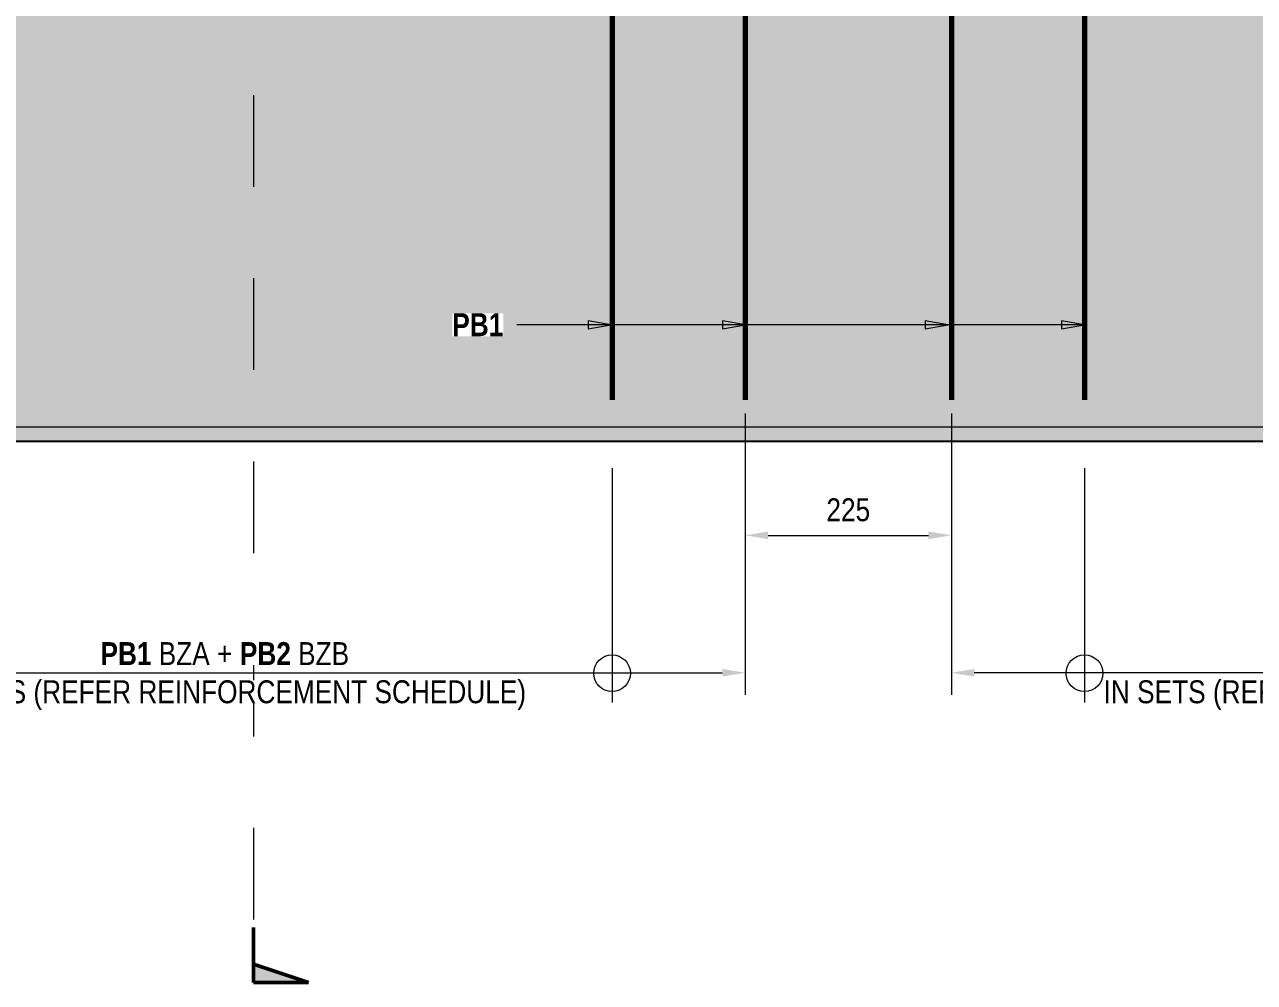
# Model space of a CAD drawing. Header units: metres. Extents: x 3.19 to 12.18, y 1.19 to 4.34.
# Drawn here: x 6.082 to 7.424, y 1.581 to 2.627 of the extents above; entities that cross this region are included whole.
import ezdxf

# ---------------------------------------------------------------- set-up
doc = ezdxf.new("R2010")
doc.units = ezdxf.units.M
doc.linetypes.add('Dot_Section Line', pattern=[0.02, 0, -0.02])
doc.layers.get('Defpoints').update_dxf_attribs({"color": 41})
for name, color, linetype, lineweight in [('D-BDGE', 7, 'Continuous', 13), ('D-BDGE-LINE', 7, 'Continuous', 9), ('D-ENHA-ANNO-TEXT', 7, 'Continuous', 9), ('D-ENHA-TEXT', 7, 'Continuous', 9), ('D-ENHA-TEXT-DIMS', 7, 'Continuous', 9)]:
    doc.layers.add(name, color=color, linetype=linetype, lineweight=lineweight)
doc.styles.add('Arial Narrow_1', font='ARIALN.TTF', dxfattribs={"height": 0.02499999999999999})
doc.styles.add('Arial Narrow_B', font='ARIALNB.TTF', dxfattribs={"height": 0.025})
doc.dimstyles.new('Dimension_Standard_O__mm__1', dxfattribs={"dimscale": 0.3048, "dimtxt": 0.02558577434045649, "dimasz": 0.08202099737532807, "dimexe": 0.07874015748031493, "dimexo": 0.04921259842519685, "dimgap": 0.04921259842519685, "dimtad": 1, "dimdec": 0, "dimlfac": 1000, "dimzin": 0, "dimdsep": 46, "dimtxsty": 'Arial Narrow_1', "dimsah": 1, "dimcen": 0.09, "dimaunit": 1, "dimadec": 4, "dimazin": 0, "dimtfac": 1, "dimtdec": 4, "dimtix": 1, "dimtmove": 0, "dimatfit": 3, "dimfxl": 1, "dimtvp": 1, "dimtfill": 1, "dimtolj": 1, "dimtzin": 0, "dimlwd": 18, "dimlwe": 18, "dimarcsym": 2})

# ---------------------------------------------------------------- blocks, each defined once
blk = doc.blocks.new('Drafting View - sectionTail-4870194-DRG-2871121 - ELEVATION - PRECAST MEDIUM PERFORMANCE LEVEL BARRIER TYPE - MPB-02-A')
at = {"layer": 'D-ENHA-ANNO-TEXT'}
blk.add_hatch(color=256, dxfattribs=at).paths.add_polyline_path([(-0.005999999999999978, 0.006000000000000027), (-0.003999999999999977, 5.287437154777308e-18), (-0.005999999999999979, 2.326472348102016e-17)])
at = {"layer": 'D-ENHA-ANNO-TEXT', "lineweight": 50}
for p, q in [((-0.005999999999999977, 0.006000000000000042), (-0.005999999999999979, 2.326472348102016e-17)), ((-0.003999999999999977, 5.287437154777308e-18), (-0.005999999999999978, 0.006000000000000027)), ((-0.005999999999999979, 2.326472348102016e-17), (-0.003999999999999977, 5.287437154777308e-18)), ((-0.005999999999999979, 2.079979685531878e-17), (0, 1.338093660713722e-18))]:
    blk.add_line(p, q, dxfattribs=at)
blk = doc.blocks.new('DIMBLOCK4-DRG-2871121 - ELEVATION - PRECAST MEDIUM PERFORMANCE LEVEL BARRIER TYPE - MPB-02-A')
at = {"layer": 'D-ENHA-TEXT-DIMS', "color": 0, "lineweight": 18, "transparency": 16777216}
for p, q in [((5.850503870350328, 2.202432099418923), (5.850503870350328, 1.895474706168292)), ((6.868003870350325, 2.202432099418919), (6.868003870350325, 1.895474706168292)), ((5.875503870350329, 1.919474706168292), (6.843003870350325, 1.919474706168292))]:
    blk.add_line(p, q, dxfattribs=at)
at = {"layer": 'D-ENHA-TEXT-DIMS', "color": 0, "transparency": 16777216}
for points in [[(5.875503870350329, 1.923641372834959), (5.875503870350329, 1.915308039501625), (5.850503870350328, 1.919474706168292)], [(6.843003870350325, 1.923641372834959), (6.843003870350325, 1.915308039501625), (6.868003870350325, 1.919474706168292)]]:
    blk.add_solid(points, dxfattribs=at)
at = {"layer": 'Defpoints', "color": 0, "transparency": 16777216}
for p in [(5.850503870350328, 2.217432099418923), (6.868003870350325, 2.217432099418919), (6.868003870350325, 1.919474706168292)]:
    blk.add_point(p, dxfattribs=at)
at = {"layer": 'D-ENHA-TEXT-DIMS', "color": 0, "lineweight": 18, "transparency": 16777216, "insert": (6.359253870350327, 1.949319521993667), "char_height": 0.02499999999999999, "attachment_point": 5, "style": 'Arial Narrow_1', "bg_fill": 3, "box_fill_scale": 1.1, "bg_fill_color": 256, "bg_fill_true_color": 13158600, "bg_fill_transparency": 0}
blk.add_mtext('\\A1;\u200e', dxfattribs=at)
blk = doc.blocks.new('DIMBLOCK8-DRG-2871121 - ELEVATION - PRECAST MEDIUM PERFORMANCE LEVEL BARRIER TYPE - MPB-02-A')
at = {"layer": 'D-ENHA-TEXT-DIMS', "color": 0, "lineweight": 18, "transparency": 16777216}
for p, q in [((6.868003870350325, 2.202432099418919), (6.868003870350325, 2.045474706168315)), ((7.093003870350325, 2.202432099418919), (7.093003870350325, 2.045474706168315)), ((6.893003870350325, 2.069474706168315), (7.068003870350324, 2.069474706168315))]:
    blk.add_line(p, q, dxfattribs=at)
at = {"layer": 'D-ENHA-TEXT-DIMS', "color": 0, "transparency": 16777216}
for points in [[(6.893003870350325, 2.073641372834982), (6.893003870350325, 2.065308039501648), (6.868003870350325, 2.069474706168315)], [(7.068003870350324, 2.073641372834982), (7.068003870350324, 2.065308039501648), (7.093003870350325, 2.069474706168315)]]:
    blk.add_solid(points, dxfattribs=at)
at = {"layer": 'Defpoints', "color": 0, "transparency": 16777216}
for p in [(6.868003870350325, 2.217432099418919), (7.093003870350325, 2.217432099418919), (7.093003870350325, 2.069474706168315)]:
    blk.add_point(p, dxfattribs=at)
at = {"layer": 'D-ENHA-TEXT-DIMS', "color": 0, "lineweight": 18, "transparency": 16777216, "insert": (6.980503870350325, 2.097239030861357), "char_height": 0.02499999999999999, "width": 0.0570197256730173, "attachment_point": 5, "style": 'Arial Narrow_1', "bg_fill": 3, "box_fill_scale": 1.1, "bg_fill_color": 256, "bg_fill_true_color": 13158600, "bg_fill_transparency": 0}
blk.add_mtext('\\A1;225', dxfattribs=at)
blk = doc.blocks.new('DIMBLOCK14-DRG-2871121 - ELEVATION - PRECAST MEDIUM PERFORMANCE LEVEL BARRIER TYPE - MPB-02-A')
at = {"layer": 'D-ENHA-TEXT-DIMS', "color": 0, "lineweight": 18, "transparency": 16777216}
for p, q in [((7.093003870350325, 2.202432099418919), (7.093003870350325, 1.895474706168288)), ((7.940503870350327, 2.137432099418903), (7.940503870350327, 1.895474706168288)), ((7.915503870350327, 1.919474706168288), (7.118003870350325, 1.919474706168288))]:
    blk.add_line(p, q, dxfattribs=at)
at = {"layer": 'D-ENHA-TEXT-DIMS', "color": 0, "transparency": 16777216}
for points in [[(7.118003870350325, 1.923641372834955), (7.118003870350325, 1.915308039501622), (7.093003870350325, 1.919474706168288)], [(7.915503870350327, 1.923641372834955), (7.915503870350327, 1.915308039501622), (7.940503870350327, 1.919474706168288)]]:
    blk.add_solid(points, dxfattribs=at)
at = {"layer": 'Defpoints', "color": 0, "transparency": 16777216}
for p in [(7.093003870350325, 2.217432099418919), (7.940503870350327, 2.152432099418903), (7.093003870350325, 1.919474706168288)]:
    blk.add_point(p, dxfattribs=at)
at = {"layer": 'D-ENHA-TEXT-DIMS', "color": 0, "lineweight": 18, "transparency": 16777216, "insert": (7.516753870350326, 1.949319521993664), "char_height": 0.02499999999999999, "attachment_point": 5, "style": 'Arial Narrow_1', "bg_fill": 3, "box_fill_scale": 1.1, "bg_fill_color": 256, "bg_fill_true_color": 13158600, "bg_fill_transparency": 0}
blk.add_mtext('\\A1;\u200e', dxfattribs=at)

msp = doc.modelspace()

# ---------------------------------------------------------------- hatches: boundary and pattern name
at = {"layer": 'D-BDGE-LINE', "true_color": 0xffffff}
h = msp.add_hatch(color=7, dxfattribs=at)
h.paths.add_polyline_path([(8.165503870350335, 2.172432099418926), (8.165503870350335, 3.932432099418929), (3.385503870350329, 3.932432099418929), (3.385503870350329, 2.172432099418926), (7.300379011572486, 2.172432099418926)])
h.paths.add_polyline_path([(8.048259892536034, 2.656198663905486), (8.045930521130112, 2.656505331468885), (8.043759892536034, 2.657404435271427), (8.041895931505355, 2.658834702874807), (8.040465663901974, 2.660698663905488), (8.039566560099432, 2.662869292499564), (8.039259892536034, 2.665198663905483), (8.039566560099432, 2.66752803531141), (8.040465663901973, 2.669698663905483), (8.041895931505355, 2.671562624936166), (8.043759892536034, 2.672992892539548), (8.045930521130112, 2.673891996342088), (8.048259892536034, 2.674198663905486), (8.050589263941957, 2.673891996342088), (8.052759892536034, 2.672992892539547), (8.054623853566714, 2.671562624936165), (8.056054121170094, 2.669698663905486), (8.056953224972636, 2.66752803531141), (8.057259892536035, 2.665198663905485), (8.056953224972636, 2.662869292499564), (8.056054121170094, 2.660698663905487), (8.054623853566714, 2.658834702874808), (8.052759892536034, 2.657404435271427), (8.050589263941959, 2.656505331468885)])
h.paths.add_polyline_path([(7.263259892536027, 2.65619866390549), (7.260930521130104, 2.656505331468887), (7.258759892536025, 2.657404435271429), (7.256895931505347, 2.65883470287481), (7.255465663901967, 2.660698663905488), (7.254566560099424, 2.662869292499566), (7.254259892536027, 2.665198663905489), (7.254566560099424, 2.667528035311412), (7.255465663901966, 2.66969866390549), (7.256895931505347, 2.671562624936168), (7.258759892536025, 2.67299289253955), (7.260930521130102, 2.67389199634209), (7.263259892536027, 2.674198663905488), (7.265589263941949, 2.67389199634209), (7.267759892536025, 2.672992892539549), (7.269623853566705, 2.671562624936168), (7.271054121170086, 2.669698663905489), (7.271953224972629, 2.667528035311415), (7.272259892536026, 2.665198663905489), (7.271953224972629, 2.662869292499566), (7.271054121170086, 2.660698663905489), (7.269623853566703, 2.658834702874808), (7.267759892536025, 2.657404435271429), (7.26558926394195, 2.656505331468887)])
h.paths.add_polyline_path([(6.697747848164644, 2.65619866390549), (6.695418476758721, 2.656505331468888), (6.693247848164644, 2.657404435271429), (6.691383887133965, 2.658834702874812), (6.689953619530583, 2.660698663905489), (6.689054515728042, 2.662869292499566), (6.688747848164644, 2.665198663905485), (6.689054515728042, 2.667528035311412), (6.689953619530583, 2.66969866390549), (6.691383887133967, 2.671562624936171), (6.693247848164644, 2.67299289253955), (6.695418476758721, 2.673891996342091), (6.697747848164644, 2.67419866390549), (6.700077219570566, 2.673891996342092), (6.702247848164645, 2.67299289253955), (6.704111809195323, 2.671562624936169), (6.705542076798705, 2.66969866390549), (6.706441180601247, 2.667528035311412), (6.706747848164644, 2.665198663905489), (6.706441180601247, 2.662869292499566), (6.705542076798706, 2.660698663905492), (6.704111809195323, 2.65883470287481), (6.702247848164645, 2.657404435271429), (6.700077219570567, 2.656505331468888)])
h.paths.add_polyline_path([(5.875503870350338, 2.656198663905492), (5.873174498944415, 2.656505331468891), (5.871003870350337, 2.657404435271432), (5.869139909319658, 2.658834702874813), (5.867709641716277, 2.660698663905493), (5.866810537913735, 2.662869292499569), (5.866503870350337, 2.665198663905493), (5.866810537913735, 2.667528035311415), (5.867709641716278, 2.669698663905493), (5.869139909319658, 2.671562624936171), (5.871003870350337, 2.672992892539552), (5.873174498944415, 2.673891996342094), (5.875503870350338, 2.674198663905492), (5.87783324175626, 2.673891996342094), (5.880003870350336, 2.672992892539552), (5.881867831381016, 2.671562624936171), (5.883298098984397, 2.669698663905492), (5.884197202786939, 2.667528035311413), (5.884503870350336, 2.665198663905491), (5.884197202786939, 2.662869292499569), (5.883298098984397, 2.660698663905492), (5.881867831381016, 2.658834702874814), (5.880003870350336, 2.657404435271433), (5.87783324175626, 2.656505331468891)])
h.paths.add_polyline_path([(5.675503870350333, 2.656198663905492), (5.673174498944411, 2.656505331468891), (5.671003870350334, 2.657404435271432), (5.669139909319655, 2.658834702874813), (5.667709641716273, 2.660698663905492), (5.666810537913732, 2.662869292499569), (5.666503870350333, 2.665198663905491), (5.666810537913732, 2.667528035311415), (5.667709641716273, 2.669698663905492), (5.669139909319656, 2.671562624936173), (5.671003870350334, 2.672992892539552), (5.673174498944411, 2.673891996342094), (5.675503870350333, 2.674198663905492), (5.677833241756256, 2.673891996342094), (5.680003870350334, 2.672992892539552), (5.681867831381012, 2.671562624936171), (5.683298098984394, 2.669698663905492), (5.684197202786934, 2.667528035311416), (5.684503870350333, 2.665198663905493), (5.684197202786935, 2.662869292499569), (5.683298098984394, 2.660698663905493), (5.681867831381012, 2.658834702874813), (5.680003870350334, 2.657404435271432), (5.677833241756256, 2.656505331468891)])
h.paths.add_polyline_path([(4.853259892536028, 2.656198663905497), (4.850930521130106, 2.656505331468895), (4.848759892536028, 2.657404435271437), (4.846895931505349, 2.658834702874818), (4.845465663901968, 2.660698663905497), (4.844566560099427, 2.662869292499574), (4.844259892536028, 2.665198663905497), (4.844566560099427, 2.66752803531142), (4.845465663901969, 2.669698663905498), (4.846895931505349, 2.671562624936176), (4.848759892536028, 2.672992892539557), (4.850930521130105, 2.673891996342099), (4.853259892536028, 2.674198663905496), (4.855589263941951, 2.673891996342098), (4.857759892536028, 2.672992892539557), (4.859623853566706, 2.671562624936176), (4.861054121170088, 2.669698663905497), (4.86195322497263, 2.667528035311421), (4.862259892536028, 2.665198663905497), (4.86195322497263, 2.662869292499574), (4.861054121170088, 2.660698663905497), (4.859623853566707, 2.658834702874819), (4.857759892536028, 2.657404435271437), (4.855589263941952, 2.656505331468896)])
h.paths.add_polyline_path([(4.287747848164646, 2.656198663905498), (4.285418476758723, 2.656505331468896), (4.283247848164646, 2.657404435271437), (4.281383887133967, 2.658834702874819), (4.279953619530587, 2.660698663905498), (4.279054515728045, 2.662869292499574), (4.278747848164646, 2.665198663905496), (4.279054515728045, 2.66752803531142), (4.279953619530587, 2.669698663905497), (4.281383887133967, 2.671562624936176), (4.283247848164646, 2.672992892539558), (4.285418476758723, 2.673891996342099), (4.287747848164646, 2.674198663905497), (4.290077219570569, 2.673891996342099), (4.292247848164647, 2.672992892539557), (4.294111809195325, 2.671562624936176), (4.295542076798705, 2.669698663905498), (4.296441180601247, 2.667528035311422), (4.296747848164646, 2.665198663905499), (4.296441180601247, 2.662869292499574), (4.295542076798707, 2.660698663905498), (4.294111809195325, 2.658834702874818), (4.292247848164647, 2.657404435271437), (4.290077219570567, 2.656505331468896)])
h.paths.add_polyline_path([(3.533259892536029, 2.6561986639055), (3.530930521130107, 2.656505331468899), (3.528759892536029, 2.65740443527144), (3.52689593150535, 2.658834702874821), (3.525465663901969, 2.660698663905499), (3.524566560099428, 2.662869292499578), (3.524259892536029, 2.6651986639055), (3.524566560099428, 2.667528035311423), (3.525465663901969, 2.6696986639055), (3.52689593150535, 2.671562624936179), (3.528759892536029, 2.67299289253956), (3.530930521130106, 2.673891996342102), (3.533259892536029, 2.6741986639055), (3.535589263941952, 2.673891996342102), (3.537759892536029, 2.67299289253956), (3.539623853566709, 2.671562624936179), (3.541054121170089, 2.6696986639055), (3.541953224972631, 2.667528035311423), (3.542259892536029, 2.6651986639055), (3.541953224972631, 2.662869292499578), (3.541054121170089, 2.6606986639055), (3.539623853566706, 2.65883470287482), (3.537759892536029, 2.65740443527144), (3.535589263941953, 2.656505331468899)])
h.paths.add_polyline_path([(8.048259892536034, 3.38491487048629), (8.04593052113011, 3.385221538049689), (8.043759892536034, 3.38612064185223), (8.041895931505355, 3.387550909455611), (8.040465663901974, 3.389414870486292), (8.039566560099432, 3.391585499080367), (8.039259892536034, 3.393914870486293), (8.039566560099432, 3.396244241892213), (8.040465663901974, 3.39841487048629), (8.041895931505355, 3.400278831516969), (8.043759892536034, 3.40170909912035), (8.045930521130114, 3.402608202922892), (8.048259892536034, 3.40291487048629), (8.050589263941957, 3.402608202922892), (8.052759892536034, 3.40170909912035), (8.054623853566714, 3.40027883151697), (8.056054121170094, 3.39841487048629), (8.056953224972636, 3.396244241892213), (8.057259892536035, 3.393914870486289), (8.056953224972636, 3.391585499080367), (8.056054121170094, 3.38941487048629), (8.054623853566714, 3.387550909455611), (8.052759892536034, 3.38612064185223), (8.050589263941959, 3.385221538049689)])
h.paths.add_polyline_path([(7.263259892536029, 3.384914870486292), (7.260930521130105, 3.385221538049691), (7.258759892536028, 3.386120641852232), (7.25689593150535, 3.387550909455613), (7.255465663901969, 3.389414870486292), (7.254566560099427, 3.391585499080369), (7.254259892536028, 3.393914870486292), (7.254566560099427, 3.396244241892215), (7.255465663901968, 3.398414870486292), (7.25689593150535, 3.400278831516971), (7.258759892536028, 3.401709099120351), (7.260930521130105, 3.402608202922893), (7.263259892536029, 3.402914870486292), (7.265589263941952, 3.402608202922893), (7.267759892536029, 3.401709099120352), (7.269623853566707, 3.400278831516972), (7.271054121170089, 3.398414870486292), (7.271953224972631, 3.396244241892213), (7.272259892536029, 3.39391487048629), (7.271953224972631, 3.391585499080369), (7.271054121170089, 3.389414870486292), (7.26962385356671, 3.387550909455615), (7.267759892536029, 3.386120641852233), (7.26558926394195, 3.385221538049691)])
h.paths.add_polyline_path([(6.697747848164644, 3.384914870486293), (6.695418476758721, 3.385221538049691), (6.693247848164643, 3.386120641852233), (6.691383887133965, 3.387550909455612), (6.689953619530583, 3.389414870486292), (6.689054515728042, 3.39158549908037), (6.688747848164644, 3.393914870486288), (6.689054515728042, 3.396244241892215), (6.689953619530583, 3.398414870486292), (6.691383887133965, 3.400278831516973), (6.693247848164643, 3.401709099120353), (6.695418476758721, 3.402608202922894), (6.697747848164644, 3.402914870486292), (6.700077219570566, 3.402608202922894), (6.702247848164643, 3.401709099120353), (6.704111809195323, 3.400278831516972), (6.705542076798704, 3.398414870486292), (6.706441180601245, 3.396244241892215), (6.706747848164643, 3.393914870486292), (6.706441180601245, 3.39158549908037), (6.705542076798704, 3.389414870486292), (6.704111809195323, 3.387550909455613), (6.702247848164643, 3.386120641852233), (6.700077219570566, 3.385221538049691)])
h.paths.add_polyline_path([(5.875503870350338, 3.384914870486296), (5.873174498944414, 3.385221538049694), (5.871003870350337, 3.386120641852236), (5.869139909319658, 3.387550909455617), (5.867709641716277, 3.389414870486297), (5.866810537913735, 3.391585499080373), (5.866503870350337, 3.393914870486297), (5.866810537913735, 3.396244241892219), (5.867709641716277, 3.398414870486295), (5.869139909319658, 3.400278831516975), (5.871003870350337, 3.401709099120356), (5.873174498944414, 3.402608202922897), (5.875503870350338, 3.402914870486295), (5.87783324175626, 3.402608202922897), (5.880003870350336, 3.401709099120356), (5.881867831381016, 3.400278831516975), (5.883298098984397, 3.398414870486295), (5.884197202786939, 3.396244241892219), (5.884503870350336, 3.393914870486295), (5.884197202786939, 3.391585499080373), (5.883298098984397, 3.389414870486296), (5.881867831381016, 3.387550909455617), (5.880003870350336, 3.386120641852236), (5.877833241756261, 3.385221538049694)])
h.paths.add_polyline_path([(5.675503870350336, 3.384914870486296), (5.673174498944412, 3.385221538049694), (5.671003870350336, 3.386120641852236), (5.669139909319656, 3.387550909455617), (5.667709641716275, 3.389414870486296), (5.666810537913733, 3.391585499080373), (5.666503870350335, 3.393914870486294), (5.666810537913733, 3.396244241892219), (5.667709641716275, 3.398414870486295), (5.669139909319656, 3.400278831516975), (5.671003870350336, 3.401709099120356), (5.673174498944412, 3.402608202922897), (5.675503870350336, 3.402914870486295), (5.677833241756257, 3.402608202922897), (5.680003870350335, 3.401709099120356), (5.681867831381014, 3.400278831516975), (5.683298098984396, 3.398414870486295), (5.684197202786938, 3.396244241892219), (5.684503870350335, 3.393914870486297), (5.684197202786938, 3.391585499080373), (5.683298098984395, 3.389414870486295), (5.681867831381014, 3.387550909455617), (5.680003870350335, 3.386120641852236), (5.677833241756258, 3.385221538049694)])
h.paths.add_polyline_path([(4.85325989253603, 3.3849148704863), (4.850930521130108, 3.385221538049697), (4.848759892536029, 3.386120641852239), (4.846895931505351, 3.38755090945562), (4.84546566390197, 3.389414870486299), (4.844566560099429, 3.391585499080376), (4.84425989253603, 3.393914870486301), (4.844566560099429, 3.396244241892222), (4.845465663901969, 3.398414870486298), (4.846895931505351, 3.400278831516979), (4.848759892536029, 3.401709099120359), (4.850930521130108, 3.402608202922901), (4.85325989253603, 3.402914870486299), (4.855589263941953, 3.402608202922901), (4.85775989253603, 3.401709099120359), (4.859623853566709, 3.400278831516979), (4.86105412117009, 3.398414870486299), (4.861953224972631, 3.396244241892222), (4.86225989253603, 3.393914870486299), (4.861953224972631, 3.391585499080376), (4.86105412117009, 3.389414870486299), (4.85962385356671, 3.387550909455622), (4.85775989253603, 3.386120641852239), (4.855589263941954, 3.385221538049697)])
h.paths.add_polyline_path([(4.287747848164646, 3.384914870486301), (4.285418476758723, 3.385221538049699), (4.283247848164645, 3.38612064185224), (4.281383887133967, 3.387550909455621), (4.279953619530586, 3.3894148704863), (4.279054515728044, 3.391585499080378), (4.278747848164645, 3.393914870486301), (4.279054515728044, 3.396244241892222), (4.279953619530586, 3.3984148704863), (4.281383887133967, 3.400278831516979), (4.283247848164645, 3.40170909912036), (4.285418476758723, 3.402608202922902), (4.287747848164646, 3.4029148704863), (4.290077219570568, 3.402608202922902), (4.292247848164645, 3.40170909912036), (4.294111809195324, 3.400278831516979), (4.295542076798705, 3.398414870486301), (4.296441180601247, 3.396244241892224), (4.296747848164645, 3.393914870486301), (4.296441180601247, 3.391585499080378), (4.295542076798704, 3.389414870486299), (4.294111809195324, 3.387550909455621), (4.292247848164645, 3.38612064185224), (4.290077219570568, 3.385221538049699)])
h.paths.add_polyline_path([(3.533259892536029, 3.384914870486304), (3.530930521130108, 3.385221538049702), (3.528759892536029, 3.386120641852243), (3.52689593150535, 3.387550909455624), (3.525465663901969, 3.389414870486303), (3.524566560099428, 3.391585499080381), (3.524259892536029, 3.393914870486303), (3.524566560099428, 3.396244241892226), (3.525465663901969, 3.398414870486303), (3.52689593150535, 3.400278831516983), (3.528759892536029, 3.401709099120363), (3.530930521130107, 3.402608202922905), (3.533259892536029, 3.402914870486303), (3.535589263941952, 3.402608202922905), (3.537759892536029, 3.401709099120363), (3.539623853566708, 3.400278831516982), (3.541054121170089, 3.398414870486303), (3.541953224972631, 3.396244241892226), (3.542259892536029, 3.393914870486304), (3.541953224972631, 3.391585499080381), (3.541054121170089, 3.389414870486304), (3.539623853566709, 3.387550909455625), (3.537759892536029, 3.386120641852243), (3.535589263941952, 3.385221538049702)])
h.paths.add_polyline_path([(8.132003870350335, 3.654172198370426), (8.129674498944413, 3.654478865933824), (8.127503870350337, 3.655377969736365), (8.125639909319657, 3.656808237339746), (8.124209641716275, 3.658672198370426), (8.123310537913733, 3.660842826964503), (8.123003870350336, 3.663172198370431), (8.123310537913733, 3.665501569776346), (8.124209641716275, 3.667672198370425), (8.125639909319657, 3.669536159401104), (8.127503870350338, 3.670966427004487), (8.129674498944413, 3.671865530807027), (8.132003870350335, 3.672172198370425), (8.134333241756257, 3.671865530807027), (8.136503870350339, 3.670966427004485), (8.138367831381014, 3.669536159401105), (8.139798098984395, 3.667672198370427), (8.140697202786935, 3.665501569776354), (8.141003870350335, 3.663172198370425), (8.140697202786939, 3.660842826964503), (8.139798098984395, 3.658672198370425), (8.138367831381014, 3.656808237339746), (8.136503870350335, 3.655377969736366), (8.13433324175626, 3.654478865933824)])
h.paths.add_polyline_path([(3.41400387035033, 3.654172198370433), (3.411674498944407, 3.654478865933832), (3.40950387035033, 3.655377969736373), (3.40763990931965, 3.656808237339754), (3.40620964171627, 3.658672198370433), (3.405310537913728, 3.66084282696451), (3.40500387035033, 3.663172198370434), (3.405310537913728, 3.665501569776356), (3.40620964171627, 3.667672198370434), (3.407639909319651, 3.669536159401112), (3.40950387035033, 3.670966427004493), (3.411674498944407, 3.671865530807035), (3.41400387035033, 3.672172198370434), (3.416333241756253, 3.671865530807035), (3.41850387035033, 3.670966427004493), (3.420367831381009, 3.669536159401112), (3.42179809898439, 3.667672198370433), (3.422697202786931, 3.665501569776356), (3.42300387035033, 3.663172198370434), (3.422697202786931, 3.66084282696451), (3.42179809898439, 3.658672198370433), (3.420367831381009, 3.656808237339754), (3.41850387035033, 3.655377969736373), (3.416333241756253, 3.654478865933832)])
h.paths.add_polyline_path([(8.023259892536034, 3.874045803049846), (8.02093052113011, 3.874352470613245), (8.018759892536032, 3.875251574415786), (8.016895931505355, 3.876681842019167), (8.015465663901972, 3.878545803049846), (8.014566560099432, 3.880716431643924), (8.014259892536034, 3.883045803049846), (8.014566560099432, 3.88537517445577), (8.015465663901972, 3.887545803049848), (8.016895931505355, 3.889409764080526), (8.018759892536032, 3.890840031683907), (8.02093052113011, 3.891739135486448), (8.023259892536034, 3.892045803049846), (8.025589263941956, 3.891739135486448), (8.027759892536034, 3.890840031683907), (8.029623853566713, 3.889409764080526), (8.031054121170094, 3.887545803049846), (8.031953224972636, 3.885375174455765), (8.032259892536032, 3.883045803049846), (8.031953224972636, 3.880716431643924), (8.031054121170094, 3.878545803049847), (8.029623853566713, 3.876681842019168), (8.027759892536034, 3.875251574415786), (8.025589263941958, 3.874352470613245)])
h.paths.add_polyline_path([(7.238259892536028, 3.874045803049848), (7.235930521130106, 3.874352470613247), (7.233759892536028, 3.875251574415788), (7.231895931505349, 3.87668184201917), (7.230465663901969, 3.878545803049848), (7.229566560099426, 3.880716431643926), (7.229259892536028, 3.883045803049845), (7.229566560099426, 3.885375174455771), (7.230465663901969, 3.887545803049848), (7.231895931505349, 3.889409764080527), (7.233759892536028, 3.890840031683908), (7.235930521130106, 3.89173913548645), (7.238259892536028, 3.892045803049848), (7.240589263941951, 3.89173913548645), (7.242759892536029, 3.890840031683908), (7.244623853566707, 3.889409764080527), (7.246054121170088, 3.887545803049848), (7.24695322497263, 3.885375174455774), (7.247259892536028, 3.883045803049847), (7.24695322497263, 3.880716431643926), (7.246054121170088, 3.878545803049848), (7.244623853566709, 3.876681842019171), (7.242759892536029, 3.875251574415788), (7.240589263941951, 3.874352470613247)])
h.paths.add_polyline_path([(7.093003870350336, 3.874045803049849), (7.090674498944413, 3.874352470613247), (7.088503870350336, 3.875251574415789), (7.086639909319657, 3.87668184201917), (7.085209641716276, 3.878545803049851), (7.084310537913734, 3.880716431643926), (7.084003870350336, 3.883045803049845), (7.084310537913733, 3.885375174455772), (7.085209641716276, 3.88754580304985), (7.086639909319657, 3.889409764080528), (7.088503870350336, 3.89084003168391), (7.090674498944413, 3.89173913548645), (7.093003870350336, 3.89204580304985), (7.09533324175626, 3.89173913548645), (7.097503870350337, 3.890840031683909), (7.099367831381015, 3.889409764080529), (7.100798098984396, 3.887545803049849), (7.101697202786938, 3.885375174455773), (7.102003870350336, 3.883045803049848), (7.101697202786938, 3.880716431643926), (7.100798098984396, 3.878545803049849), (7.099367831381015, 3.87668184201917), (7.097503870350337, 3.875251574415789), (7.09533324175626, 3.874352470613248)])
h.paths.add_polyline_path([(6.722747848164645, 3.874045803049849), (6.720418476758722, 3.874352470613247), (6.718247848164646, 3.875251574415789), (6.716383887133964, 3.876681842019171), (6.714953619530585, 3.878545803049849), (6.714054515728042, 3.880716431643926), (6.713747848164645, 3.88304580304985), (6.714054515728042, 3.885375174455772), (6.714953619530585, 3.887545803049849), (6.716383887133968, 3.889409764080531), (6.718247848164645, 3.89084003168391), (6.720418476758722, 3.89173913548645), (6.722747848164645, 3.89204580304985), (6.725077219570567, 3.89173913548645), (6.727247848164645, 3.89084003168391), (6.729111809195324, 3.889409764080528), (6.730542076798706, 3.887545803049849), (6.731441180601247, 3.885375174455772), (6.731747848164645, 3.883045803049848), (6.731441180601247, 3.880716431643926), (6.730542076798706, 3.878545803049849), (6.729111809195324, 3.87668184201917), (6.727247848164645, 3.875251574415789), (6.725077219570567, 3.874352470613247)])
h.paths.add_polyline_path([(6.868003870350336, 3.87404580304985), (6.865674498944414, 3.874352470613248), (6.863503870350337, 3.87525157441579), (6.861639909319658, 3.87668184201917), (6.860209641716277, 3.878545803049851), (6.859310537913734, 3.880716431643927), (6.859003870350336, 3.883045803049849), (6.859310537913734, 3.885375174455773), (6.860209641716277, 3.88754580304985), (6.861639909319656, 3.889409764080529), (6.863503870350336, 3.89084003168391), (6.865674498944414, 3.891739135486452), (6.868003870350336, 3.89204580304985), (6.870333241756258, 3.891739135486452), (6.872503870350336, 3.89084003168391), (6.874367831381015, 3.889409764080529), (6.875798098984395, 3.88754580304985), (6.876697202786938, 3.885375174455773), (6.877003870350335, 3.883045803049849), (6.876697202786938, 3.880716431643927), (6.875798098984395, 3.878545803049851), (6.874367831381015, 3.876681842019171), (6.872503870350336, 3.87525157441579), (6.870333241756258, 3.874352470613248)])
h.paths.add_polyline_path([(5.700503870350334, 3.874045803049853), (5.698174498944412, 3.874352470613251), (5.696003870350337, 3.875251574415792), (5.694139909319656, 3.876681842019173), (5.692709641716275, 3.878545803049853), (5.691810537913732, 3.880716431643929), (5.691503870350335, 3.883045803049856), (5.691810537913732, 3.885375174455775), (5.692709641716275, 3.887545803049853), (5.694139909319655, 3.889409764080531), (5.696003870350335, 3.890840031683913), (5.698174498944412, 3.891739135486454), (5.700503870350334, 3.892045803049853), (5.702833241756258, 3.891739135486454), (5.705003870350335, 3.890840031683913), (5.706867831381013, 3.889409764080531), (5.708298098984395, 3.887545803049852), (5.709197202786936, 3.885375174455775), (5.709503870350334, 3.883045803049854), (5.709197202786936, 3.880716431643929), (5.708298098984395, 3.878545803049853), (5.706867831381013, 3.876681842019174), (5.705003870350335, 3.875251574415793), (5.702833241756255, 3.874352470613251)])
h.paths.add_polyline_path([(5.850503870350337, 3.874045803049853), (5.848174498944416, 3.874352470613251), (5.846003870350338, 3.875251574415793), (5.844139909319659, 3.876681842019174), (5.842709641716276, 3.878545803049854), (5.841810537913736, 3.88071643164393), (5.841503870350338, 3.883045803049854), (5.841810537913736, 3.885375174455775), (5.842709641716278, 3.887545803049852), (5.844139909319659, 3.889409764080531), (5.846003870350338, 3.890840031683912), (5.848174498944416, 3.891739135486454), (5.850503870350337, 3.892045803049853), (5.85283324175626, 3.891739135486454), (5.855003870350338, 3.890840031683912), (5.856867831381017, 3.889409764080531), (5.858298098984397, 3.887545803049853), (5.859197202786939, 3.885375174455775), (5.859503870350337, 3.883045803049852), (5.859197202786939, 3.88071643164393), (5.858298098984397, 3.878545803049853), (5.856867831381018, 3.876681842019174), (5.855003870350338, 3.875251574415792), (5.85283324175626, 3.874352470613251)])
h.paths.add_polyline_path([(4.82825989253603, 3.874045803049856), (4.825930521130108, 3.874352470613254), (4.823759892536031, 3.875251574415796), (4.821895931505352, 3.876681842019177), (4.82046566390197, 3.878545803049856), (4.819566560099429, 3.880716431643934), (4.819259892536031, 3.883045803049854), (4.819566560099429, 3.885375174455779), (4.820465663901972, 3.887545803049857), (4.821895931505352, 3.889409764080535), (4.823759892536031, 3.890840031683915), (4.825930521130108, 3.891739135486457), (4.82825989253603, 3.892045803049856), (4.830589263941953, 3.891739135486457), (4.83275989253603, 3.890840031683916), (4.83462385356671, 3.889409764080535), (4.836054121170091, 3.887545803049856), (4.836953224972632, 3.885375174455779), (4.83725989253603, 3.883045803049856), (4.836953224972632, 3.880716431643934), (4.836054121170091, 3.878545803049856), (4.834623853566709, 3.876681842019177), (4.83275989253603, 3.875251574415796), (4.830589263941953, 3.874352470613254)])
h.paths.add_polyline_path([(4.458003870350338, 3.874045803049857), (4.455674498944415, 3.874352470613255), (4.453503870350338, 3.875251574415797), (4.45163990931966, 3.876681842019178), (4.450209641716278, 3.878545803049857), (4.449310537913736, 3.880716431643934), (4.449003870350338, 3.883045803049857), (4.449310537913736, 3.885375174455779), (4.450209641716278, 3.887545803049857), (4.451639909319659, 3.889409764080536), (4.453503870350339, 3.890840031683917), (4.455674498944415, 3.891739135486458), (4.458003870350338, 3.892045803049857), (4.460333241756261, 3.891739135486458), (4.462503870350338, 3.890840031683916), (4.464367831381017, 3.889409764080536), (4.465798098984399, 3.887545803049856), (4.466697202786939, 3.885375174455779), (4.467003870350339, 3.883045803049856), (4.466697202786939, 3.880716431643934), (4.465798098984398, 3.878545803049857), (4.464367831381017, 3.876681842019178), (4.462503870350338, 3.875251574415797), (4.460333241756261, 3.874352470613255)])
h.paths.add_polyline_path([(4.683003870350338, 3.874045803049857), (4.680674498944415, 3.874352470613255), (4.678503870350338, 3.875251574415797), (4.676639909319659, 3.876681842019178), (4.675209641716278, 3.878545803049857), (4.674310537913737, 3.880716431643934), (4.674003870350337, 3.883045803049856), (4.674310537913737, 3.885375174455779), (4.675209641716278, 3.887545803049857), (4.676639909319659, 3.889409764080536), (4.678503870350338, 3.890840031683916), (4.680674498944415, 3.891739135486458), (4.683003870350338, 3.892045803049857), (4.685333241756261, 3.891739135486458), (4.687503870350338, 3.890840031683916), (4.689367831381016, 3.889409764080536), (4.690798098984398, 3.887545803049857), (4.69169720278694, 3.88537517445578), (4.692003870350338, 3.883045803049855), (4.69169720278694, 3.880716431643934), (4.690798098984398, 3.878545803049857), (4.689367831381016, 3.876681842019178), (4.687503870350338, 3.875251574415797), (4.685333241756262, 3.874352470613255)])
h.paths.add_polyline_path([(4.312747848164647, 3.874045803049857), (4.310418476758723, 3.874352470613255), (4.308247848164647, 3.875251574415797), (4.306383887133967, 3.876681842019178), (4.304953619530586, 3.878545803049857), (4.304054515728045, 3.880716431643934), (4.303747848164647, 3.883045803049857), (4.304054515728045, 3.88537517445578), (4.304953619530586, 3.887545803049857), (4.306383887133967, 3.889409764080536), (4.308247848164647, 3.890840031683917), (4.310418476758723, 3.891739135486458), (4.312747848164647, 3.892045803049857), (4.315077219570569, 3.891739135486458), (4.317247848164646, 3.890840031683916), (4.319111809195326, 3.889409764080536), (4.320542076798706, 3.887545803049858), (4.321441180601248, 3.88537517445578), (4.321747848164646, 3.883045803049856), (4.321441180601248, 3.880716431643934), (4.320542076798706, 3.878545803049856), (4.319111809195326, 3.876681842019178), (4.317247848164646, 3.875251574415798), (4.315077219570569, 3.874352470613255)])
h.paths.add_polyline_path([(3.50825989253603, 3.87404580304986), (3.505930521130107, 3.874352470613259), (3.50375989253603, 3.8752515744158), (3.50189593150535, 3.876681842019182), (3.50046566390197, 3.87854580304986), (3.499566560099428, 3.880716431643938), (3.499259892536029, 3.88304580304986), (3.499566560099428, 3.885375174455783), (3.50046566390197, 3.88754580304986), (3.50189593150535, 3.889409764080539), (3.50375989253603, 3.89084003168392), (3.505930521130106, 3.891739135486461), (3.50825989253603, 3.89204580304986), (3.510589263941952, 3.891739135486462), (3.512759892536029, 3.89084003168392), (3.514623853566708, 3.889409764080539), (3.516054121170089, 3.88754580304986), (3.516953224972631, 3.885375174455783), (3.517259892536029, 3.88304580304986), (3.516953224972631, 3.880716431643938), (3.516054121170089, 3.87854580304986), (3.514623853566708, 3.876681842019182), (3.512759892536029, 3.8752515744158), (3.510589263941952, 3.874352470613259)])
at = {"layer": 'D-ENHA-TEXT'}
for points in [[(6.721492140432429, 2.299392790418972), (6.696492140432428, 2.303800964936683), (6.696492140432428, 2.29498461590126)], [(6.868339173054707, 2.299392790418971), (6.843339173054708, 2.303800964936682), (6.843339173054708, 2.29498461590126)], [(7.089279881110764, 2.299392790418971), (7.064279881110765, 2.303800964936682), (7.064279881110765, 2.29498461590126)], [(7.238168838699743, 2.299392790418971), (7.213168838699743, 2.303800964936682), (7.213168838699743, 2.29498461590126)]]:
    msp.add_hatch(color=256, dxfattribs=at).paths.add_polyline_path(points)

# ---------------------------------------------------------------- linework, layer by layer
at = {"layer": 'D-BDGE', "lineweight": 70}
for p, q in [((6.722747848164636, 3.874045803049845), (6.722747848164635, 2.21743209941892)), ((6.868003870350326, 3.874045803049845), (6.868003870350325, 2.217432099418919)), ((7.093003870350327, 3.874045803049845), (7.093003870350325, 2.217432099418919)), ((7.23825989253602, 3.874045803049844), (7.238259892536017, 2.217432099418918))]:
    msp.add_line(p, q, dxfattribs=at)
at = {"layer": 'D-BDGE', "lineweight": 18}
msp.add_line((8.165503870350326, 2.187432099418915), (3.385503870350326, 2.187432099418931), dxfattribs=at)
at = {"layer": 'D-BDGE', "lineweight": 25}
msp.add_line((3.385503870350325, 2.172432099418923), (8.165503870350324, 2.172432099418923), dxfattribs=at)
at = {"layer": 'D-BDGE', "lineweight": 9}
for p, q in [((6.722747848164635, 2.142661190084055), (6.722747848164635, 1.887013419976292)), ((7.238259892536015, 2.142661190084059), (7.238259892536015, 1.887013419976296))]:
    msp.add_line(p, q, dxfattribs=at)
at = {"layer": 'D-BDGE', "lineweight": 18}
for centre in [(6.722747848164635, 1.918997968639884), (7.238259892536012, 1.918997968639888)]:
    msp.add_circle(centre, 0.01999999999999957, dxfattribs=at)
at = {"layer": 'D-ENHA-ANNO-TEXT', "color": 7, "linetype": 'Dot_Section Line', "true_color": 0xffffff}
msp.add_line((6.331601869978535, 4.150058919801867), (6.331601869978531, 1.641490571393058), dxfattribs=at)
at = {"layer": 'D-ENHA-TEXT'}
for p, q in [((6.634996808970226, 2.299392790418971), (6.618919120265323, 2.299392790418971)), ((7.238168838699743, 2.299392790418971), (6.634996808970226, 2.299392790418971)), ((7.089279881110764, 2.299392790418971), (6.634996808970226, 2.299392790418971)), ((6.868339173054707, 2.299392790418971), (6.634996808970226, 2.299392790418971)), ((6.721492140432429, 2.299392790418972), (6.634996808970226, 2.299392790418971)), ((6.721492140432429, 2.299392790418972), (6.696492140432428, 2.303800964936683)), ((6.696492140432428, 2.303800964936683), (6.696492140432428, 2.29498461590126)), ((6.696492140432428, 2.29498461590126), (6.721492140432429, 2.299392790418972)), ((6.868339173054707, 2.299392790418971), (6.843339173054708, 2.303800964936682)), ((6.843339173054708, 2.303800964936682), (6.843339173054708, 2.29498461590126)), ((6.843339173054708, 2.29498461590126), (6.868339173054707, 2.299392790418971)), ((7.089279881110764, 2.299392790418971), (7.064279881110765, 2.303800964936682)), ((7.064279881110765, 2.303800964936682), (7.064279881110765, 2.29498461590126)), ((7.064279881110765, 2.29498461590126), (7.089279881110764, 2.299392790418971)), ((7.238168838699743, 2.299392790418971), (7.213168838699743, 2.303800964936682)), ((7.213168838699743, 2.303800964936682), (7.213168838699743, 2.29498461590126)), ((7.213168838699743, 2.29498461590126), (7.238168838699743, 2.299392790418971))]:
    msp.add_line(p, q, dxfattribs=at)

# ---------------------------------------------------------------- block references
at = {"layer": 'D-ENHA-ANNO-TEXT', "lineweight": 50, "extrusion": (0, 0, -1), "xscale": 9.999999999999996, "yscale": 9.999999999999996, "zscale": 9.999999999999996, "rotation": 90.00000000000064}
msp.add_blockref('Drafting View - sectionTail-4870194-DRG-2871121 - ELEVATION - PRECAST MEDIUM PERFORMANCE LEVEL BARRIER TYPE - MPB-02-A', (-6.331601869978529, 1.641490571393057), dxfattribs=at)

# ---------------------------------------------------------------- next in the draw order: texts
at = {"layer": 'D-ENHA-TEXT', "insert": (6.548356620265323, 2.311892790418971), "char_height": 0.025, "attachment_point": 1, "style": 'Arial Narrow_B', "bg_fill": 3, "box_fill_scale": 1, "bg_fill_color": 256, "bg_fill_true_color": 13158600, "bg_fill_transparency": 0}
msp.add_mtext('PB1', dxfattribs=at)

# ---------------------------------------------------------------- next in the draw order: dimensions: what is measured, and where the dimension line sits
at = {"layer": 'D-ENHA-TEXT-DIMS', "lineweight": 18}
dim = msp.add_linear_dim(base=(6.868003870350325, 1.919474706168292), p1=(5.850503870350328, 2.217432099418923), p2=(6.868003870350325, 2.217432099418919), text='\u200e', dimstyle='Dimension_Standard_O__mm__1', override={"dimpost": '<>', "dimfxl": 1.017499999999997}, dxfattribs=at)
dim.commit()
dim.dimension.update_dxf_attribs({"geometry": 'DIMBLOCK4-DRG-2871121 - ELEVATION - PRECAST MEDIUM PERFORMANCE LEVEL BARRIER TYPE - MPB-02-A', "text_midpoint": (6.359253870350327, 1.949319521993667)})

# ---------------------------------------------------------------- next in the draw order: texts
at = {"layer": 'D-ENHA-TEXT', "char_height": 0.025, "attachment_point": 1, "bg_fill": 3, "box_fill_scale": 1, "bg_fill_color": 256, "bg_fill_transparency": 0}
for s, insert, style in [('PB1', (6.164435451565335, 1.952911212573568), 'Arial Narrow_B'), ('IN SETS (REFER REINFORCEMENT SCHEDULE)', (5.971951076565334, 1.911239337573568), 'Arial Narrow_1')]:
    msp.add_mtext(s, dxfattribs=dict(at, insert=insert, style=style))

# ---------------------------------------------------------------- next in the draw order: dimensions: what is measured, and where the dimension line sits
at = {"layer": 'D-ENHA-TEXT-DIMS', "lineweight": 18}
dim = msp.add_linear_dim(base=(7.093003870350325, 2.069474706168315), p1=(6.868003870350325, 2.217432099418919), p2=(7.093003870350325, 2.217432099418919), dimstyle='Dimension_Standard_O__mm__1', override={"dimpost": '<>', "dimfxl": 0.2249999999999996}, dxfattribs=at)
dim.commit()
dim.dimension.update_dxf_attribs({"geometry": 'DIMBLOCK8-DRG-2871121 - ELEVATION - PRECAST MEDIUM PERFORMANCE LEVEL BARRIER TYPE - MPB-02-A', "text_midpoint": (6.980503870350325, 2.097239030861357)})

# ---------------------------------------------------------------- next in the draw order: texts
at = {"layer": 'D-ENHA-TEXT', "insert": (6.219997951565334, 1.952911212573568), "char_height": 0.025, "attachment_point": 1, "style": 'Arial Narrow_1', "bg_fill": 3, "box_fill_scale": 1, "bg_fill_color": 256, "bg_fill_transparency": 0}
msp.add_mtext(' BZA + ', dxfattribs=at)

# ---------------------------------------------------------------- next in the draw order: dimensions: what is measured, and where the dimension line sits
at = {"layer": 'D-ENHA-TEXT-DIMS', "lineweight": 18}
dim = msp.add_linear_dim(base=(7.093003870350325, 1.919474706168288), p1=(7.940503870350327, 2.152432099418903), p2=(7.093003870350325, 2.217432099418919), text='\u200e', dimstyle='Dimension_Standard_O__mm__1', override={"dimpost": '<>', "dimfxl": 0.8499889705166808}, dxfattribs=at)
dim.commit()
dim.dimension.update_dxf_attribs({"geometry": 'DIMBLOCK14-DRG-2871121 - ELEVATION - PRECAST MEDIUM PERFORMANCE LEVEL BARRIER TYPE - MPB-02-A', "text_midpoint": (7.516753870350326, 1.949319521993664)})

# ---------------------------------------------------------------- next in the draw order: texts
at = {"layer": 'D-ENHA-TEXT', "char_height": 0.025, "attachment_point": 1, "bg_fill": 3, "box_fill_scale": 1, "bg_fill_color": 256, "bg_fill_transparency": 0}
for s, insert, style in [('PB2 ', (6.316570868232001, 1.952911212573568), 'Arial Narrow_B'), ('IN SETS (REFER REINFORCEMENT SCHEDULE)', (7.259093187551547, 1.911239337573564), 'Arial Narrow_1')]:
    msp.add_mtext(s, dxfattribs=dict(at, insert=insert, style=style))

# ---------------------------------------------------------------- next in the draw order: texts
at = {"layer": 'D-ENHA-TEXT', "insert": (6.380070868232001, 1.952911212573568), "char_height": 0.025, "attachment_point": 1, "style": 'Arial Narrow_1', "bg_fill": 3, "box_fill_scale": 1, "bg_fill_color": 256, "bg_fill_transparency": 0}
msp.add_mtext('BZB', dxfattribs=at)

doc.saveas('drawing.dxf')
